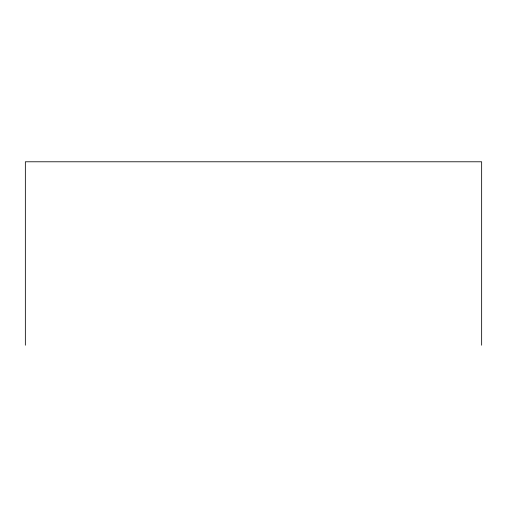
<?xml version="1.0" encoding="UTF-8"?>
<svg xmlns="http://www.w3.org/2000/svg" width="507" height="507" viewBox="0 0 507 507"><rect width="100%" height="100%" fill="white"/><g stroke="black" fill="none" stroke-linecap="round" stroke-linejoin="round"><path stroke-width="0.76" d="M481.65 345.216L481.65 161.784L25.35 161.784L25.35 345.216"/></g></svg>
